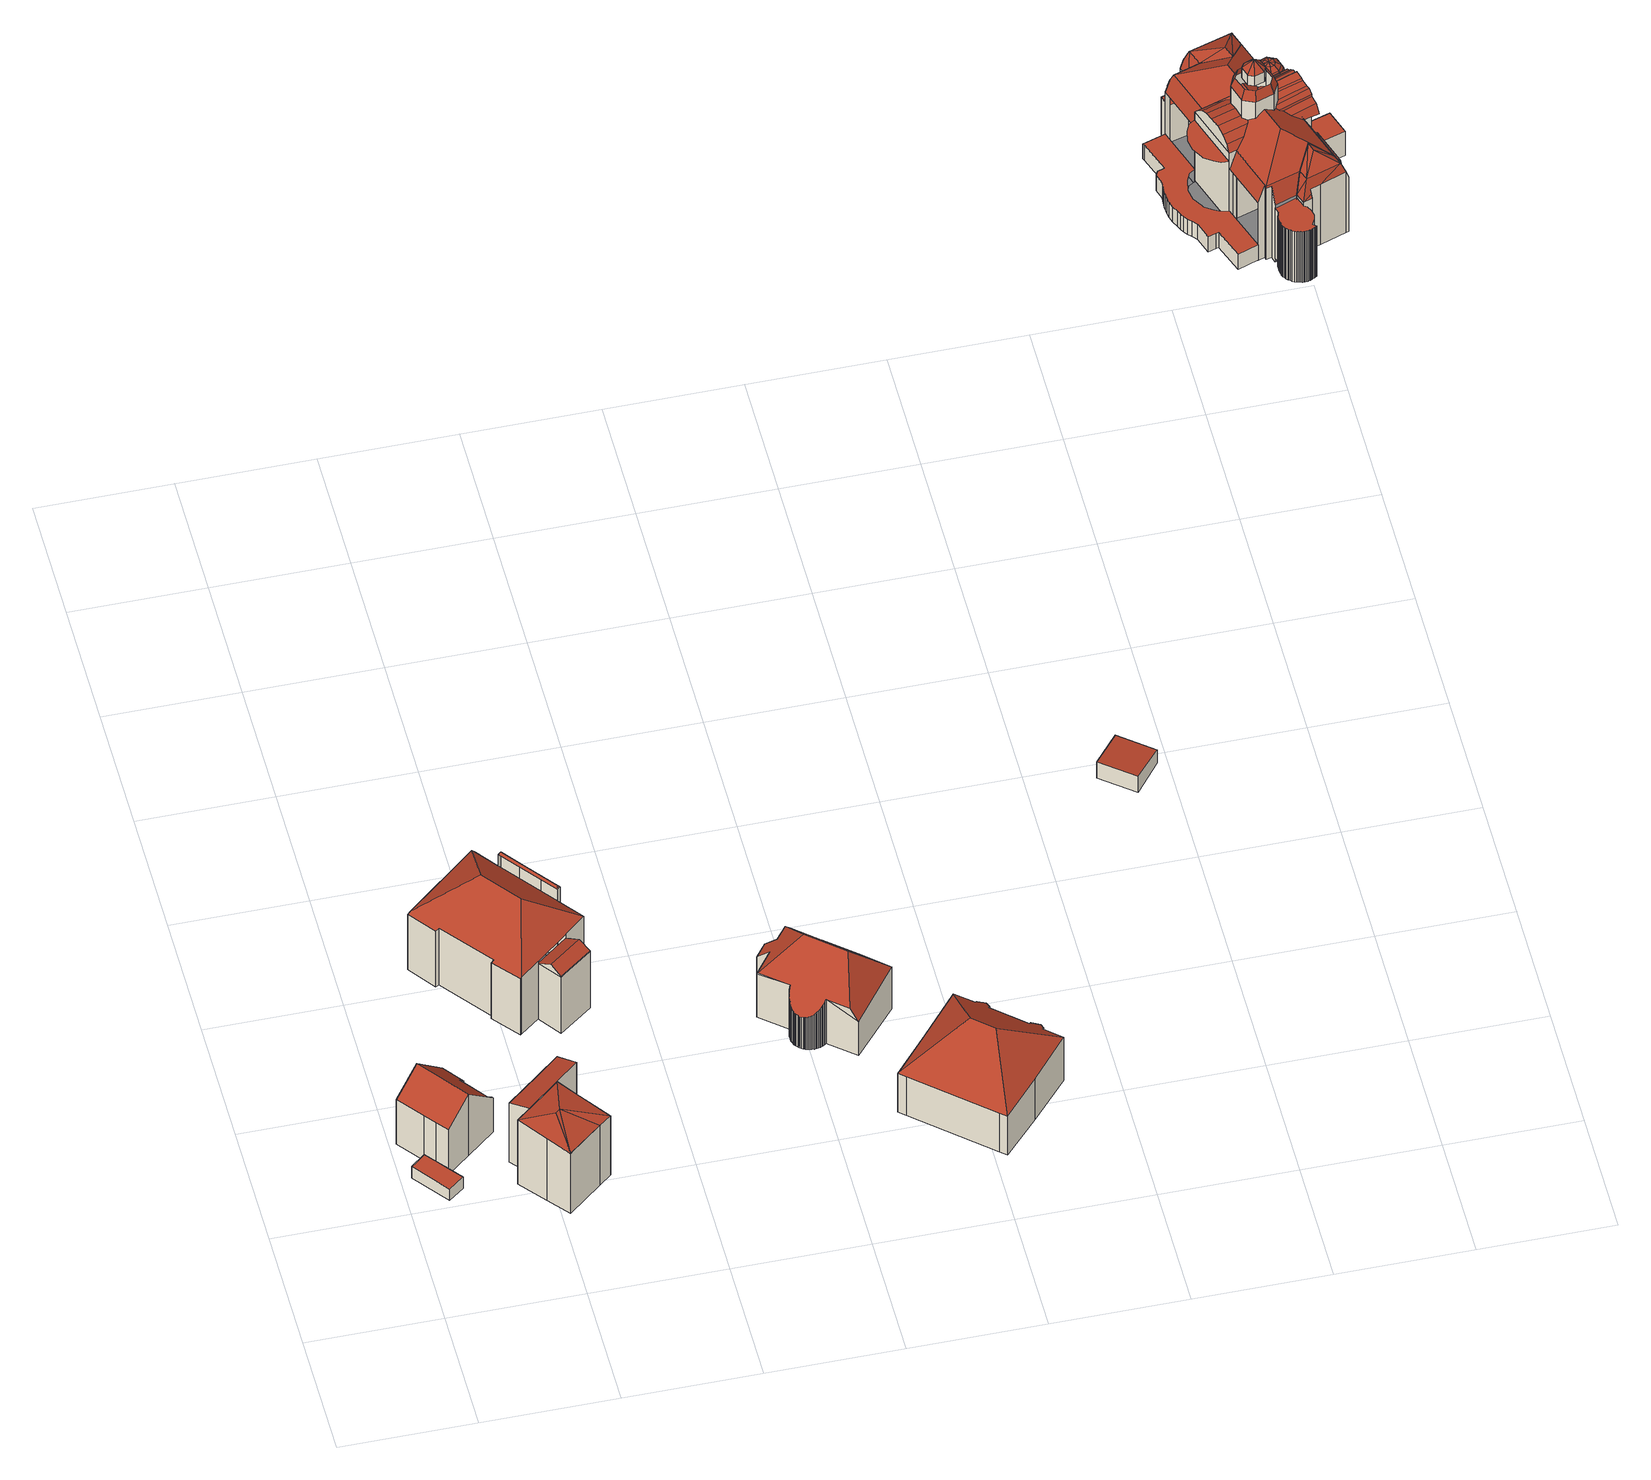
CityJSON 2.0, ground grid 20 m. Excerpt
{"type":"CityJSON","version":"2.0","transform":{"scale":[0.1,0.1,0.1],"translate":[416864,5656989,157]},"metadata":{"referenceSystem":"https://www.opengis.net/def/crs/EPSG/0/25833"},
"CityObjects":{
"building1":{"type":"Building","attributes":{"Dachtyp_tdc":"tdcPolyFlatRoof","Gemeindeschluessel":14612000,"Dachneigung":0,"QualitaetDacherkennung":45,"Geometrietyp2DReferenz":"3000","measuredHeight":2.23,"function":"31001_9998","roofType":"1000"},"geometry":[{"type":"Solid","lod":"2","boundaries":[[[[0,1,2,3]],[[1,4,5,2]],[[4,6,7,5]],[[6,8,9,7]],[[8,10,11,9]],[[10,0,3,11]],[[10,8,6,4,1,0]],[[3,2,5,7,9,11]]]],"semantics":{"surfaces":[{"type":"WallSurface"},{"type":"RoofSurface"},{"type":"GroundSurface"}],"values":[[0,0,0,0,0,0,1,2]]}}]},
"building2":{"type":"Building","attributes":{"Dachtyp_tdc":"tdcGableRoof","Gemeindeschluessel":14612000,"Dachneigung":45.08,"QualitaetDacherkennung":66,"Geometrietyp2DReferenz":"3000","measuredHeight":12.31,"function":"31001_9998","roofType":"3100"},"geometry":[{"type":"Solid","lod":"2","boundaries":[[[[12,13,14,15]],[[13,16,17,14]],[[16,18,19,17]],[[18,20,21,19]],[[20,22,23,21]],[[22,24,25,23]],[[24,26,27,25]],[[26,28,29,27]],[[28,30,31,29]],[[30,32,33,31]],[[32,34,35,33]],[[34,12,15,35]],[[30,28,26,24,22,20]],[[20,18,16,13,12,34,32,30]],[[15,14,17,19,21,23,25,27,29,31,33,35]]]],"semantics":{"surfaces":[{"type":"WallSurface"},{"type":"RoofSurface"},{"type":"GroundSurface"}],"values":[[0,0,0,0,0,0,0,0,0,0,0,0,1,1,2]]}}]},
"building3":{"type":"Building","attributes":{"Dachtyp_tdc":"tdcFreeFormRoof","Gemeindeschluessel":14612000,"Dachneigung":14.52,"QualitaetDacherkennung":62,"Geometrietyp2DReferenz":"3000","measuredHeight":13.52,"function":"31001_9998","roofType":"5000"},"geometry":[{"type":"Solid","lod":"2","boundaries":[[[[36,37,38,39]],[[37,40,41,38]],[[40,42,43,41]],[[42,44,45,43]],[[44,46,47,45]],[[46,48,49,47]],[[48,50,51,49]],[[50,52,53,51]],[[44,42,40,37,54]],[[48,55,56,52,50]],[[54,37,36,52,56]],[[54,46,44]],[[54,55,46]],[[55,54,56]],[[48,46,55]],[[53,39,38,41,43,45,47,49,51]],[[52,36,39,53]]]],"semantics":{"surfaces":[{"type":"WallSurface"},{"type":"RoofSurface"},{"type":"GroundSurface"}],"values":[[0,0,0,0,0,0,0,0,1,1,1,1,1,1,0,2,0]]}}]},
"building4":{"type":"Building","attributes":{"Dachtyp_tdc":"tdcPolyFlatRoof","Gemeindeschluessel":14612000,"Dachneigung":17.83,"QualitaetDacherkennung":28,"Geometrietyp2DReferenz":"3000","measuredHeight":12.97,"function":"31001_9998","roofType":"2100"},"geometry":[{"type":"Solid","lod":"2","boundaries":[[[[36,57,58,59]],[[57,60,61,58]],[[60,62,63,61]],[[62,64,65,63]],[[64,37,66,65]],[[37,36,59,66]],[[37,64,62,60,57,36]],[[59,58,61,63,65,66]]]],"semantics":{"surfaces":[{"type":"WallSurface"},{"type":"RoofSurface"},{"type":"GroundSurface"}],"values":[[0,0,0,0,0,0,1,2]]}}]},
"building5":{"type":"Building","attributes":{"Gemeindeschluessel":14612000,"Geometrietyp2DReferenz":"3000","function":"31001_9998","roofType":"9999"},"children":["building5-1","building5-2","building5-3"]},
"building5-1":{"type":"BuildingPart","attributes":{"Dachtyp_tdc":"tdcHipRoof","Dachneigung":34.79,"QualitaetDacherkennung":49,"Geometrietyp2DReferenz":"3000","measuredHeight":16.65,"roofType":"3200"},"parents":["building5"],"geometry":[{"type":"MultiSurface","lod":"2","boundaries":[[[67,68,69,70]],[[68,71,72,73,69]],[[74,75,76]],[[74,77,78,75]],[[77,79,80,78]],[[79,81,82,80]],[[81,83,84,82]],[[83,85,86,84]],[[85,87,88,86]],[[87,89,90,88]],[[89,91,92,90]],[[91,93,94,92]],[[93,95,96,94]],[[95,97,98,96]],[[93,91,99]],[[77,74,71,68,100]],[[91,89,87,85,83,81,79,77,100,99]],[[68,67,97,95,93,99,100]],[[70,69,73,75,78,80,82,84,86,88,90,92,94,96,98]]],"semantics":{"surfaces":[{"type":"WallSurface"},{"type":"RoofSurface"},{"type":"GroundSurface"}],"values":[0,0,0,0,0,0,0,0,0,0,0,0,0,0,1,1,1,1,2]}}]},
"building5-2":{"type":"BuildingPart","attributes":{"Dachtyp_tdc":"tdcGableRoof","Dachneigung":28.57,"QualitaetDacherkennung":49,"Geometrietyp2DReferenz":"3000","measuredHeight":12.48,"roofType":"3100"},"parents":["building5"],"geometry":[{"type":"MultiSurface","lod":"2","boundaries":[[[101,76,75,102]],[[103,101,102,104]],[[105,106,107,108]],[[76,107,106,72]],[[101,108,107,76]],[[103,105,108,101]],[[72,106,105,103]],[[102,75,73,104]],[[72,103,104,73]]],"semantics":{"surfaces":[{"type":"WallSurface"},{"type":"RoofSurface"},{"type":"GroundSurface"}],"values":[0,0,1,1,0,0,0,2,0]}}]},
"building5-3":{"type":"BuildingPart","attributes":{"Dachtyp_tdc":"tdcFreeFormRoof","Dachneigung":53.99,"QualitaetDacherkennung":23,"Geometrietyp2DReferenz":"3000","measuredHeight":14.88,"roofType":"5000"},"parents":["building5"],"geometry":[{"type":"MultiSurface","lod":"2","boundaries":[[[109,110,70,111]],[[110,67,70]],[[112,98,97]],[[112,113,114,98]],[[113,115,116,114]],[[115,117,118,116]],[[117,109,111,118]],[[113,112,119]],[[112,110,120,119]],[[110,109,120]],[[109,117,115,113,119,120]],[[111,70,98,114,116,118]]],"semantics":{"surfaces":[{"type":"WallSurface"},{"type":"RoofSurface"},{"type":"GroundSurface"}],"values":[0,0,0,0,0,0,0,1,1,1,1,2]}}]},
"building6":{"type":"Building","attributes":{"Dachtyp_tdc":"tdcFreeFormRoof","Gemeindeschluessel":14612000,"Dachneigung":48.3,"QualitaetDacherkennung":57,"Geometrietyp2DReferenz":"3000","measuredHeight":14.25,"function":"31001_9998","roofType":"5000"},"geometry":[{"type":"Solid","lod":"2","boundaries":[[[[121,122,123,124]],[[122,125,126,123]],[[125,127,128,126]],[[127,129,130,128]],[[129,131,132,130]],[[131,133,134,132]],[[133,135,136,134]],[[135,137,138,136]],[[137,139,140,138]],[[139,141,142,140]],[[141,143,144,142]],[[143,145,146,144]],[[145,147,148,146]],[[147,149,150,148]],[[149,151,152,150]],[[151,153,154,152]],[[153,155,156,154]],[[155,157,158,156]],[[157,159,160,158]],[[159,161,162,160]],[[163,164,165,166]],[[164,167,168,165]],[[167,169,170,168]],[[169,171,172,170]],[[171,173,174,172]],[[173,175,176,174]],[[175,177,178,176]],[[177,179,180,178]],[[179,181,182,180]],[[181,183,184,182]],[[183,185,186,184]],[[185,187,188,186]],[[161,189,190,162]],[[189,191,192,190]],[[191,193,194,192]],[[193,195,196,194]],[[195,163,166,196]],[[187,197,198,188]],[[197,199,200,198]],[[199,201,202,200]],[[201,203,204,202]],[[203,205,206,204]],[[205,207,208,206]],[[207,209,210,208]],[[209,211,212,210]],[[211,213,214,212]],[[213,215,216,214]],[[215,217,218,216]],[[217,219,220,218]],[[219,221,222,220]],[[221,223,224,222]],[[223,225,226,224]],[[225,121,124,226]],[[131,227,228,229,133]],[[219,217,230,231,232,225,223,221]],[[227,129,127,125,122,121,232,231,228]],[[175,173,171,169,167,164,163,195,193,191,189,161,159,157,155,153,151,149,147,145,143,141,139,137,135,229,228,231,230,215,213,211,209,207,205,203,201,199,197,187,185,183,181,179,177]],[[131,129,227]],[[217,215,230]],[[121,225,232]],[[135,133,229]],[[124,123,126,128,130,132,134,136,138,140,142,144,146,148,150,152,154,156,158,160,162,190,192,194,196,166,165,168,170,172,174,176,178,180,182,184,186,188,198,200,202,204,206,208,210,212,214,216,218,220,222,224,226]]]],"semantics":{"surfaces":[{"type":"WallSurface"},{"type":"RoofSurface"},{"type":"GroundSurface"}],"values":[[0,0,0,0,0,0,0,0,0,0,0,0,0,0,0,0,0,0,0,0,0,0,0,0,0,0,0,0,0,0,0,0,0,0,0,0,0,0,0,0,0,0,0,0,0,0,0,0,0,0,0,0,0,1,1,1,1,0,0,0,0,2]]}}]},
"building7":{"type":"Building","attributes":{"Dachtyp_tdc":"tdcHipRoof","Gemeindeschluessel":14612000,"Dachneigung":37.04,"QualitaetDacherkennung":54,"Geometrietyp2DReferenz":"3000","measuredHeight":14.19,"function":"31001_9998","roofType":"3200"},"geometry":[{"type":"Solid","lod":"2","boundaries":[[[[233,234,235,236]],[[234,237,238,235]],[[237,239,240,238]],[[239,241,242,240]],[[241,243,244,242]],[[243,245,246,244]],[[245,247,248,246]],[[247,249,250,248]],[[249,251,252,250]],[[251,253,254,252]],[[253,255,256,254]],[[255,257,258,256]],[[257,259,260,258]],[[259,261,262,260]],[[261,263,264,262]],[[263,265,266,264]],[[265,267,268,266]],[[267,233,236,268]],[[263,261,259,269]],[[253,251,249,270]],[[259,257,255,253,270,269]],[[249,247,245,243,241,239,237,234,233,267,265,263,269,270]],[[236,235,238,240,242,244,246,248,250,252,254,256,258,260,262,264,266,268]]]],"semantics":{"surfaces":[{"type":"WallSurface"},{"type":"RoofSurface"},{"type":"GroundSurface"}],"values":[[0,0,0,0,0,0,0,0,0,0,0,0,0,0,0,0,0,0,1,1,1,1,2]]}}]},
"building8":{"type":"Building","attributes":{"Dachtyp_tdc":"tdcPolyFlatRoof","Gemeindeschluessel":14612000,"Dachneigung":4.74,"QualitaetDacherkennung":66,"Geometrietyp2DReferenz":"3000","measuredHeight":3.14,"function":"31001_9998","roofType":"2100"},"geometry":[{"type":"Solid","lod":"2","boundaries":[[[[271,272,273,274]],[[272,275,276,273]],[[275,277,278,276]],[[277,271,274,278]],[[277,275,272,271]],[[274,273,276,278]]]],"semantics":{"surfaces":[{"type":"WallSurface"},{"type":"RoofSurface"},{"type":"GroundSurface"}],"values":[[0,0,0,0,1,2]]}}]},
"building9":{"type":"Building","attributes":{"Gemeindeschluessel":14612000,"QualitaetDacherkennung":100,"Geometrietyp2DReferenz":"3000","function":"31001_9998","roofType":"9999"},"children":["building9-1","building9-2","building9-3","building9-4","building9-5","building9-6","building9-7","building9-8","building9-9","building9-10","building9-11","building9-12","building9-13","building9-14","building9-15","building9-16"]},
"building9-1":{"type":"BuildingPart","attributes":{"Dachtyp_tdc":"tdcLeanToRoof","Dachneigung":0,"QualitaetDacherkennung":100,"Geometrietyp2DReferenz":"3000","measuredHeight":7.46,"roofType":"2100"},"parents":["building9"],"geometry":[{"type":"MultiSurface","lod":"2","boundaries":[[[279,280,281,282,283]],[[280,284,285,281]],[[284,286,287,288,285]],[[286,284,280,279]],[[282,281,285,288]]],"semantics":{"surfaces":[{"type":"WallSurface"},{"type":"RoofSurface"},{"type":"GroundSurface"}],"values":[0,0,0,1,2]}}]},
"building9-2":{"type":"BuildingPart","attributes":{"Dachtyp_tdc":"tdcGambrelHipGambrelRoof","Dachneigung":34.33,"QualitaetDacherkennung":100,"Geometrietyp2DReferenz":"3000","measuredHeight":15.53,"roofType":"9999"},"parents":["building9"],"geometry":[{"type":"MultiSurface","lod":"2","boundaries":[[[289,290,291,292]],[[290,293,294,291]],[[293,295,296,294]],[[295,297,298,296]],[[297,299,300,298]],[[299,301,302,300]],[[301,303,304,302]],[[303,305,306,307,304]],[[308,309,310,311,312]],[[309,313,314,310]],[[313,315,316,314]],[[315,289,292,316]],[[290,289,315,317]],[[295,293,290,317]],[[301,299,297,317,318,305]],[[297,295,317]],[[303,301,305]],[[308,318,309]],[[318,308,305]],[[315,319,317]],[[319,315,313]],[[318,317,319]],[[313,318,319]],[[318,313,309]],[[292,291,294,296,298,300,302,304,307,311,310,314,316]]],"semantics":{"surfaces":[{"type":"WallSurface"},{"type":"RoofSurface"},{"type":"GroundSurface"}],"values":[0,0,0,0,0,0,0,0,0,0,0,0,1,1,1,1,1,1,1,1,1,1,1,1,2]}}]},
"building9-3":{"type":"BuildingPart","attributes":{"Dachtyp_tdc":"tdcBarrelRoof","Dachneigung":0.499,"QualitaetDacherkennung":100,"Geometrietyp2DReferenz":"3000","measuredHeight":16.42,"roofType":"3900"},"parents":["building9"],"geometry":[{"type":"MultiSurface","lod":"2","boundaries":[[[320,321,322,323,324,323,322]],[[325,326,327,328,329,330]],[[331,332,333,334,335,336]],[[332,337,338,333]],[[337,339,340,338]],[[339,341,342,340]],[[341,343,344,342]],[[343,345,346,344]],[[345,347,348,346]],[[347,349,350,348]],[[349,351,352,350]],[[351,353,352]],[[353,354,355,352]],[[354,356,357,355]],[[356,358,359,357]],[[358,360,361,359]],[[360,362,363,361]],[[362,364,365,363]],[[366,367,368,369,370,371]],[[372,373,374,375,376,377]],[[337,332,331,325,378]],[[379,364,362,360]],[[339,337,378,321]],[[321,320,341,339]],[[358,356,367,366]],[[366,379,360,358]],[[343,341,320,380]],[[380,381,345,343]],[[354,353,372,382]],[[382,367,356,354]],[[383,384,349,347]],[[347,345,381,383]],[[351,349,384,373]],[[373,372,353,351]],[[385,386,387,324,388,328,334,333,338,340,342,344,346,348,350,352,355,357,359,361,363,365,389,370,369,390,376,375,391]]],"semantics":{"surfaces":[{"type":"WallSurface"},{"type":"RoofSurface"},{"type":"GroundSurface"}],"values":[0,0,0,0,0,0,0,0,0,0,0,0,0,0,0,0,0,0,0,0,1,1,1,1,1,1,1,1,1,1,1,1,1,1,2]}}]},
"building9-4":{"type":"BuildingPart","attributes":{"Dachtyp_tdc":"tdcFreeFormRoof","Dachneigung":50.02,"QualitaetDacherkennung":100,"Geometrietyp2DReferenz":"3000","measuredHeight":2.11,"roofType":"5000"},"parents":["building9"],"geometry":[{"type":"Solid","lod":"2","boundaries":[[[[392,393,394,395]],[[393,396,397,394]],[[396,392,395,397]],[[392,396,398]],[[393,392,398]],[[396,393,398]],[[395,394,397]]]],"semantics":{"surfaces":[{"type":"WallSurface"},{"type":"RoofSurface"},{"type":"GroundSurface"}],"values":[[0,0,0,0,1,1,2]]}}]},
"building9-5":{"type":"BuildingPart","attributes":{"Dachtyp_tdc":"tdcPolyFlatRoof","Dachneigung":0,"QualitaetDacherkennung":100,"Geometrietyp2DReferenz":"3000","measuredHeight":3.03,"roofType":"1000"},"parents":["building9"],"geometry":[{"type":"MultiSurface","lod":"2","boundaries":[[[399,400,401,402]],[[400,403,404,401]],[[403,405,406,404]],[[405,407,408,406]],[[407,409,410,408]],[[409,411,412,410]],[[411,413,414,412]],[[413,415,416,414]],[[415,417,418,416]],[[417,419,420,418]],[[419,421,422,420]],[[421,423,424,422]],[[423,425,426,424]],[[425,427,428,426]],[[427,429,430,428]],[[429,431,432,430]],[[431,433,434,432]],[[433,435,436,434]],[[435,437,438,436]],[[437,439,440,438]],[[439,441,442,440]],[[441,443,444,442]],[[443,445,446,444]],[[445,447,448,446]],[[447,449,450,448]],[[451,452,449,447,445,443,441,439,437,435,433,431,429,427,425,423,421,419,417,415,413,411,409,407,405,403,400,399,453,454,455,456,457,458,459,460,461]],[[462,463,464,465,466,467,468,469,470,402,401,404,406,408,410,412,414,416,418,420,422,424,426,428,430,432,434,436,438,440,442,444,446,448,450,471,472]]],"semantics":{"surfaces":[{"type":"WallSurface"},{"type":"RoofSurface"},{"type":"GroundSurface"}],"values":[0,0,0,0,0,0,0,0,0,0,0,0,0,0,0,0,0,0,0,0,0,0,0,0,0,1,2]}}]},
"building9-6":{"type":"BuildingPart","attributes":{"Dachtyp_tdc":"tdcGambrelHipGambrelRoof","Dachneigung":83.62,"QualitaetDacherkennung":100,"Geometrietyp2DReferenz":"3000","measuredHeight":7.79,"roofType":"9999"},"parents":["building9"],"geometry":[{"type":"MultiSurface","lod":"2","boundaries":[[[473,474,475,327]],[[474,476,475]],[[476,477,478,475]],[[477,479,480,478]],[[479,481,482,480]],[[483,473,327,484]],[[485,473,483]],[[476,474,473,485]],[[477,485,479]],[[477,476,485]],[[483,481,485]],[[481,483,336]],[[479,485,481]],[[327,475,478,480,482,335,484]]],"semantics":{"surfaces":[{"type":"WallSurface"},{"type":"RoofSurface"},{"type":"GroundSurface"}],"values":[0,0,0,0,0,0,1,1,1,1,1,1,1,2]}}]},
"building9-7":{"type":"BuildingPart","attributes":{"Dachtyp_tdc":"tdcFreeFormRoof","Dachneigung":0,"QualitaetDacherkennung":100,"Geometrietyp2DReferenz":"3000","measuredHeight":5.78,"roofType":"5000"},"parents":["building9"],"geometry":[{"type":"MultiSurface","lod":"2","boundaries":[[[486,487,488,489]],[[487,490,491,488]],[[490,492,493,491]],[[492,494,495,493]],[[494,496,497,495]],[[496,498,499,497]],[[498,500,501,499]],[[500,486,489,501]],[[498,502,503,500]],[[502,498,496,504]],[[494,505,504,496]],[[505,494,492,506]],[[490,507,506,492]],[[507,490,487,508]],[[486,509,508,487]],[[509,486,500,503]],[[489,488,491,493,495,497,499,501]]],"semantics":{"surfaces":[{"type":"WallSurface"},{"type":"RoofSurface"},{"type":"GroundSurface"}],"values":[0,0,0,0,0,0,0,0,1,1,1,1,1,1,1,1,2]}}]},
"building9-8":{"type":"BuildingPart","attributes":{"Dachtyp_tdc":"tdcBarrelRoof","Dachneigung":55.96,"QualitaetDacherkennung":100,"Geometrietyp2DReferenz":"3000","measuredHeight":16.41,"roofType":"3900"},"parents":["building9"],"geometry":[{"type":"Solid","lod":"2","boundaries":[[[[510,511,512,513]],[[511,514,515,512]],[[514,516,517,515]],[[516,510,513,517]],[[514,511,518,519,520,521,522,523,524]],[[510,516,525,526,527,528,529,530,531]],[[511,510,531,518]],[[516,514,524,525]],[[518,531,530,519]],[[525,524,523,526]],[[519,530,529,520]],[[526,523,522,527]],[[520,529,528,521]],[[527,522,521,528]],[[513,512,515,517]]]],"semantics":{"surfaces":[{"type":"WallSurface"},{"type":"RoofSurface"},{"type":"GroundSurface"}],"values":[[0,0,0,0,0,0,1,1,1,1,1,1,1,1,2]]}}]},
"building9-9":{"type":"BuildingPart","attributes":{"Dachtyp_tdc":"tdcLeanToRoof","Dachneigung":0,"QualitaetDacherkennung":100,"Geometrietyp2DReferenz":"3000","measuredHeight":6.83,"roofType":"2100"},"parents":["building9"],"geometry":[{"type":"Solid","lod":"2","boundaries":[[[[532,533,534,535]],[[533,536,537,534]],[[536,538,539,537]],[[538,540,541,539]],[[540,542,543,541]],[[542,544,545,543]],[[544,546,547,545]],[[546,548,549,547]],[[548,532,535,549]],[[548,546,544,542,540,538,536,533,532]],[[535,534,537,539,541,543,545,547,549]]]],"semantics":{"surfaces":[{"type":"WallSurface"},{"type":"RoofSurface"},{"type":"GroundSurface"}],"values":[[0,0,0,0,0,0,0,0,0,1,2]]}}]},
"building9-10":{"type":"BuildingPart","attributes":{"Dachtyp_tdc":"tdcPolyFlatRoof","Dachneigung":0,"QualitaetDacherkennung":100,"Geometrietyp2DReferenz":"3000","measuredHeight":10.15,"roofType":"1000"},"parents":["building9"],"geometry":[{"type":"MultiSurface","lod":"2","boundaries":[[[550,551,552,553]],[[551,554,555,552]],[[554,556,557,555]],[[556,558,559,557]],[[558,560,561,559]],[[560,562,563,561]],[[562,564,565,563]],[[564,566,567,565]],[[566,568,569,567]],[[568,570,571,569]],[[568,566,564,562,560,558,556,554,551,550,572,573,574,575,576,577,578,579,580,581,582,583,584,585,586,587,588,589,590,591,592,593,594,595,596,597,598,599,600,601,602,603,306,312,604,605,606,607,570]],[[571,608,609,610,611,612,613,614,615,616,617,618,619,620,621,622,623,624,625,626,627,628,629,630,631,632,633,634,635,636,637,638,639,640,641,642,643,644,645,553,552,555,557,559,561,563,565,567,569]],[[585,584,633,632]],[[584,583,634,633]],[[583,582,635,634]],[[582,581,636,635]],[[581,580,637,636]],[[580,579,638,637]],[[579,578,639,638]],[[578,577,640,639]],[[577,576,641,640]],[[576,575,642,641]],[[575,574,643,642]],[[574,573,644,643]],[[573,572,645,644]],[[572,550,553,645]],[[570,607,608,571]],[[607,606,609,608]],[[606,605,610,609]],[[306,603,614,613,307]],[[603,602,615,614]],[[602,601,616,615]],[[601,600,617,616]],[[600,599,618,617]],[[599,598,619,618]],[[598,597,620,619]],[[597,596,621,620]],[[596,595,622,621]],[[595,594,623,622]],[[594,593,624,623]],[[593,592,625,624]],[[592,591,626,625]],[[591,590,627,626]],[[590,589,628,627]],[[589,588,629,628]],[[588,587,630,629]],[[587,586,631,630]],[[586,585,632,631]]],"semantics":{"surfaces":[{"type":"WallSurface"},{"type":"RoofSurface"},{"type":"GroundSurface"}],"values":[0,0,0,0,0,0,0,0,0,0,1,2,0,0,0,0,0,0,0,0,0,0,0,0,0,0,0,0,0,0,0,0,0,0,0,0,0,0,0,0,0,0,0,0,0,0,0,0]}}]},
"building9-11":{"type":"BuildingPart","attributes":{"Dachtyp_tdc":"tdcFreeFormRoof","Dachneigung":84.25,"QualitaetDacherkennung":100,"Geometrietyp2DReferenz":"3000","measuredHeight":14.69,"roofType":"5000"},"parents":["building9"],"geometry":[{"type":"MultiSurface","lod":"2","boundaries":[[[646,392,647,648]],[[392,649,650,647]],[[649,651,652,650]],[[651,396,653,652]],[[654,646,648,655,656]],[[398,657,658]],[[398,658,659]],[[398,659,660]],[[398,660,661]],[[398,661,662]],[[398,662,663]],[[398,663,664]],[[398,664,657]],[[657,665,666,658]],[[658,666,667,659]],[[659,667,668,660]],[[660,668,669,661]],[[661,669,670,662]],[[662,670,671,663]],[[663,671,672,664]],[[664,672,665,657]],[[665,673,674,666]],[[666,674,675,667]],[[667,675,676,668]],[[668,676,677,669]],[[669,677,678,670]],[[670,678,679,671]],[[671,679,680,672]],[[672,680,673,665]],[[673,654,681,674]],[[674,681,682,675]],[[675,682,396,676]],[[676,396,651,677]],[[677,651,649,678]],[[678,649,392,679]],[[679,392,646,680]],[[680,646,654,673]],[[648,647,650,652,653,683,684,685,655]]],"semantics":{"surfaces":[{"type":"WallSurface"},{"type":"RoofSurface"},{"type":"GroundSurface"}],"values":[0,0,0,0,0,1,1,1,1,1,1,1,1,1,1,1,1,1,1,1,1,1,1,1,1,1,1,1,1,1,1,1,1,1,1,1,1,2]}}]},
"building9-12":{"type":"BuildingPart","attributes":{"Dachtyp_tdc":"tdcGambrelHipRoof","Dachneigung":35.23,"QualitaetDacherkennung":100,"Geometrietyp2DReferenz":"3000","measuredHeight":18.36,"roofType":"9999"},"parents":["building9"],"geometry":[{"type":"MultiSurface","lod":"2","boundaries":[[[686,687,280,281,688]],[[689,690,691,692]],[[690,693,694,691]],[[693,695,696,694]],[[695,697,698,696]],[[697,699,700,698]],[[699,701,702,700]],[[701,703,704,702]],[[703,705,706,707,704]],[[656,655,708,365]],[[709,710,711,712,478,477]],[[710,289,713,711]],[[289,714,715,713]],[[714,716,312,612,717,715]],[[718,719,720,721,610,605]],[[719,722,723,720]],[[722,724,723]],[[724,725,726,723]],[[725,727,399,402,728,726]],[[729,730,731,732,450,449]],[[730,733,734,731]],[[733,735,736,734]],[[735,686,688,736]],[[289,710,709,481,336,737,738,739,656,740,371,368,741,377,374,742,743,705,703,701,699,697,695,693,690,744,315]],[[724,722,719,718,745,716,714,289,315,746]],[[730,729,727,725,724,746,747]],[[690,689,687,686,735,733,730,747,744]],[[315,744,748,749]],[[746,315,749]],[[747,746,749,748]],[[744,747,748]],[[688,281,282,692,691,694,696,698,700,702,704,707,750,708,751,752,753,712,711,713,715,717,754,721,720,723,726,728,732,731,734,736]]],"semantics":{"surfaces":[{"type":"WallSurface"},{"type":"RoofSurface"},{"type":"GroundSurface"}],"values":[0,0,0,0,0,0,0,0,0,0,0,0,0,0,0,0,0,0,0,0,0,0,0,1,1,1,1,1,1,1,1,2]}}]},
"building9-13":{"type":"BuildingPart","attributes":{"Dachtyp_tdc":"tdcPolyFlatRoof","Dachneigung":0,"QualitaetDacherkennung":100,"Geometrietyp2DReferenz":"3000","measuredHeight":12.37,"roofType":"1000"},"parents":["building9"],"geometry":[{"type":"MultiSurface","lod":"2","boundaries":[[[755,756,757,758,451]],[[755,759,760,761,762,763,764,765,766,767,768,756]],[[757,769,770,771,772,773,774,775,776,777,778,758]],[[756,768,769,757]],[[768,767,453,770,769]]],"semantics":{"surfaces":[{"type":"WallSurface"},{"type":"RoofSurface"},{"type":"GroundSurface"}],"values":[0,1,2,0,0]}}]},
"building9-14":{"type":"BuildingPart","attributes":{"Dachtyp_tdc":"tdcGambrelHipGambrelRoof","Dachneigung":31.82,"QualitaetDacherkennung":100,"Geometrietyp2DReferenz":"3000","measuredHeight":16.64,"roofType":"9999"},"parents":["building9"],"geometry":[{"type":"MultiSurface","lod":"2","boundaries":[[[779,780,781,287,286]],[[780,782,783,781]],[[782,784,785,783]],[[786,787,788,549,548]],[[787,789,790,788]],[[789,791,792,790]],[[791,690,793,792]],[[690,744,794,793]],[[744,795,796,794]],[[795,797,798,796]],[[797,799,279,283,798]],[[780,779,799,800]],[[800,799,797]],[[789,787,800,801]],[[787,786,784,782,780,800]],[[791,789,801]],[[690,791,801,744]],[[802,797,795]],[[797,802,800]],[[801,800,802]],[[801,795,744]],[[795,801,802]],[[283,287,781,783,785,788,790,792,793,794,796,798]]],"semantics":{"surfaces":[{"type":"WallSurface"},{"type":"RoofSurface"},{"type":"GroundSurface"}],"values":[0,0,0,0,0,0,0,0,0,0,0,1,1,1,1,1,1,1,1,1,1,1,2]}}]},
"building9-15":{"type":"BuildingPart","attributes":{"Dachtyp_tdc":"tdcTentRoof","Dachneigung":48.14,"QualitaetDacherkennung":100,"Geometrietyp2DReferenz":"3000","measuredHeight":3.53,"roofType":"4000"},"parents":["building9"],"geometry":[{"type":"MultiSurface","lod":"2","boundaries":[[[803,804,805,806]],[[804,807,808,805]],[[807,809,810,808]],[[809,811,812,810]],[[811,813,814,812]],[[813,815,816,814]],[[815,817,818,816]],[[817,803,806,818]],[[804,803,819]],[[807,804,819]],[[809,807,819]],[[811,809,819]],[[813,811,819]],[[815,813,819]],[[817,815,819]],[[803,817,819]]],"semantics":{"surfaces":[{"type":"WallSurface"},{"type":"RoofSurface"}],"values":[0,0,0,0,0,0,0,0,1,1,1,1,1,1,1,1]}}]},
"building9-16":{"type":"BuildingPart","attributes":{"Dachtyp_tdc":"tdcLeanToRoof","Dachneigung":0,"QualitaetDacherkennung":100,"Geometrietyp2DReferenz":"3000","measuredHeight":4.79,"roofType":"2100"},"parents":["building9"],"geometry":[{"type":"MultiSurface","lod":"2","boundaries":[[[820,821,822,823]],[[821,824,825,822]],[[824,826,827,825]],[[826,828,829,827]],[[828,830,831,829]],[[830,330,329,831]],[[832,820,823,706,705]],[[832,833,834,835,836,322,837,330,830,828,826,824,821,820]],[[823,822,825,827,829,831,329,838,323,839,840,841,842,706]]],"semantics":{"surfaces":[{"type":"WallSurface"},{"type":"RoofSurface"},{"type":"GroundSurface"}],"values":[0,0,0,0,0,0,0,1,2]}}]}
},
"vertices":[
[16,265,27],[38,283,27],[38,283,4],[16,265,4],[51,267,27],[51,267,4],[64,250,27],[64,250,4],[80,230,27],[80,230,4],[57,212,27],[57,212,4],
[103,348,92],[132,310,92],[132,310,15],[103,348,15],[140,316,83],[140,316,15],[142,313,83],[142,313,15],[99,278,138],[99,278,15],[64,250,104],[64,250,15],[51,267,104],[51,267,15],[38,283,104],[38,283,15],[8,322,104],[8,322,15],[43,350,138],[43,350,15],[87,384,83],[87,384,15],[110,353,83],[110,353,15],
[170,215,158],[218,255,158],[218,255,29],[170,215,29],[242,226,154],[242,226,29],[252,214,152],[252,214,29],[276,185,148],[276,185,29],[258,171,148],[258,171,29],[207,128,148],[207,128,29],[181,159,153],[181,159,29],[149,198,158],[149,198,29],[208,199,164],[207,128,149],[201,193,164],
[147,242,146],[147,242,28],[170,215,28],[196,282,146],[196,282,28],[231,312,146],[231,312,28],[252,285,157],[252,285,28],[218,255,28],
[291,560,183],[319,524,183],[319,524,61],[291,560,61],[288,499,181],[288,499,173],[288,499,61],[240,462,177],[240,462,61],[240,462,173],[212,440,175],[212,440,61],[210,439,173],[210,439,61],[178,478,173],[178,478,61],[182,480,175],[182,480,61],[123,555,175],[123,555,61],[118,553,172],[118,553,61],[88,593,172],[88,593,61],[92,595,175],[92,595,61],[198,679,183],[198,679,61],[202,675,183],[202,675,61],[227,642,183],[227,642,61],[190,592,227],[234,535,227],
[265,429,173],[265,429,61],[314,466,173],[314,466,61],[314,466,175],[302,481,186],[254,444,186],[265,429,175],
[295,564,206],[291,560,206],[295,564,61],[227,642,206],[231,646,206],[231,646,61],[251,620,206],[251,620,61],[274,591,206],[274,591,61],[231,642,210],[291,564,210],
[583,414,209],[622,380,209],[622,380,125],[583,414,125],[618,376,216],[618,376,125],[660,340,216],[660,340,125],[663,344,210],[663,344,125],[701,311,209],[701,311,125],[637,237,192],[637,237,125],[599,269,214],[599,269,125],[597,268,212],[597,268,125],[596,267,209],[596,267,125],[594,266,207],[594,266,125],[592,265,205],[592,265,125],[590,264,203],[590,264,125],[589,264,201],[589,264,125],[587,263,200],[587,263,125],[585,263,198],[585,263,125],[583,263,196],[583,263,125],[581,262,195],[581,262,125],[579,263,193],[579,263,125],[577,263,192],[577,263,125],[575,263,191],[575,263,125],[566,267,188],[564,268,187],[564,268,125],[566,267,125],[562,269,187],[562,269,125],[561,271,187],[561,271,125],[560,272,188],[560,272,125],[558,274,188],[558,274,125],[557,275,189],[557,275,125],[556,277,189],[556,277,125],[555,279,190],[555,279,125],[555,281,191],[555,281,125],[554,283,192],[554,283,125],[553,285,194],[553,285,125],[553,286,195],[553,286,125],[573,264,190],[573,264,125],[571,264,189],[571,264,125],[569,265,189],[569,265,125],[568,266,188],[568,266,125],[553,288,196],[553,288,125],[553,290,198],[553,290,125],[553,292,200],[553,292,125],[553,294,202],[553,294,125],[553,296,203],[553,296,125],[554,298,205],[554,298,125],[554,300,207],[554,300,125],[555,302,210],[555,302,125],[556,304,212],[556,304,125],[557,306,214],[557,306,125],[518,339,212],[518,339,125],[543,368,219],[543,368,125],[528,381,199],[528,381,125],[543,399,203],[543,399,125],[558,386,223],[558,386,125],[701,311,210],[637,300,268],[627,245,214],[520,338,214],[585,345,268],[573,402,227],
[812,220,205],[813,205,213],[813,205,129],[812,220,129],[811,202,215],[811,202,129],[858,160,215],[858,160,129],[861,163,213],[861,163,129],[875,164,205],[875,164,129],[876,149,213],[876,149,129],[874,146,215],[874,146,129],[898,124,215],[898,124,129],[843,62,210],[843,62,129],[791,6,206],[791,6,129],[782,14,206],[782,14,129],[674,110,206],[674,110,129],[664,119,206],[664,119,129],[715,176,210],[715,176,129],[770,238,215],[770,238,129],[795,216,215],[795,216,129],[798,219,213],[798,219,129],[770,139,270],[800,112,270],
[1040,529,308],[1078,577,303],[1078,577,276],[1040,529,276],[1127,537,303],[1127,537,276],[1089,490,308],[1089,490,276],
[1391,1466,574],[1361,1457,574],[1361,1457,499],[1391,1466,499],[1391,1466,501],[1355,1475,574],[1355,1475,499],[1384,1485,574],[1384,1485,501],[1384,1485,499],
[1557,1243,617],[1558,1242,617],[1558,1242,508],[1557,1243,508],[1561,1232,617],[1561,1232,508],[1557,1231,629],[1557,1231,508],[1518,1217,628],[1518,1217,508],[1502,1212,628],[1502,1212,508],[1503,1210,620],[1503,1210,508],[1504,1207,614],[1504,1207,508],[1491,1203,614],[1491,1203,607],[1491,1203,508],[1485,1219,614],[1492,1232,645],[1492,1232,508],[1485,1219,508],[1485,1219,607],[1512,1265,663],[1512,1265,508],[1545,1249,645],[1545,1249,508],[1550,1234,645],[1498,1216,645],[1516,1251,663],
[1537,1350,665],[1537,1350,661],[1537,1350,580],[1537,1350,532],[1537,1350,509],[1543,1332,643],[1543,1332,584],[1543,1332,530],[1543,1332,509],[1543,1332,532],[1543,1332,580],[1531,1328,644],[1481,1312,646],[1481,1312,509],[1531,1328,509],[1531,1328,530],[1531,1328,614],[1479,1317,656],[1479,1317,509],[1476,1326,661],[1476,1326,509],[1475,1327,665],[1475,1327,509],[1473,1333,670],[1473,1333,509],[1471,1339,671],[1471,1339,509],[1466,1352,671],[1466,1352,509],[1465,1354,673],[1465,1354,509],[1461,1366,673],[1461,1366,509],[1461,1366,671],[1459,1371,670],[1459,1371,509],[1456,1378,665],[1456,1378,509],[1456,1379,661],[1456,1379,509],[1452,1389,656],[1452,1389,509],[1449,1396,643],[1449,1396,509],[1515,1418,646],[1515,1418,509],[1520,1403,661],[1520,1402,665],[1520,1402,578],[1520,1402,509],[1520,1403,509],[1520,1403,578],[1524,1389,671],[1525,1389,673],[1525,1389,578],[1525,1389,509],[1524,1389,509],[1524,1389,578],[1541,1340,656],[1517,1412,656],[1535,1357,670],[1533,1362,671],[1522,1396,670],[1530,1373,671],[1529,1375,673],[1530,1373,509],[1533,1362,509],[1535,1357,509],[1541,1340,509],[1517,1412,509],[1522,1396,509],[1529,1375,509],
[1492,1398,645],[1458,1408,668],[1458,1408,648],[1492,1398,648],[1479,1436,645],[1479,1436,648],[1493,1419,669],
[1430,1216,530],[1399,1205,530],[1399,1205,500],[1430,1216,500],[1383,1251,530],[1383,1251,500],[1379,1250,530],[1379,1250,500],[1367,1246,530],[1367,1246,500],[1358,1272,530],[1358,1272,500],[1352,1279,530],[1352,1279,500],[1347,1284,530],[1347,1284,500],[1343,1290,530],[1343,1290,500],[1340,1296,530],[1340,1296,500],[1337,1302,530],[1337,1302,500],[1333,1312,530],[1333,1312,500],[1330,1321,530],[1330,1321,500],[1329,1328,530],[1329,1328,500],[1328,1335,530],[1328,1335,500],[1328,1342,530],[1328,1342,500],[1328,1349,530],[1328,1349,500],[1329,1359,530],[1329,1359,500],[1324,1374,530],[1324,1374,500],[1325,1376,530],[1325,1376,500],[1328,1382,530],[1328,1382,500],[1336,1384,530],[1336,1384,500],[1338,1385,530],[1338,1385,500],[1322,1432,530],[1322,1432,500],[1320,1436,530],[1320,1436,500],[1354,1447,530],[1354,1447,500],[1378,1373,530],[1355,1444,530],[1406,1287,530],[1395,1288,530],[1386,1293,530],[1373,1302,530],[1372,1305,530],[1363,1320,530],[1360,1337,530],[1363,1355,530],[1369,1367,530],[1369,1367,500],[1363,1355,500],[1360,1337,500],[1363,1320,500],[1372,1305,500],[1373,1302,500],[1386,1293,500],[1395,1288,500],[1406,1287,500],[1355,1444,500],[1378,1373,500],
[1543,1332,583],[1563,1271,583],[1563,1271,530],[1563,1271,584],[1551,1267,583],[1551,1267,530],[1550,1271,608],[1550,1271,530],[1547,1277,614],[1547,1277,530],[1540,1331,608],[1540,1331,530],[1559,1274,608],
[1424,1355,704],[1432,1372,704],[1432,1372,662],[1424,1355,662],[1461,1382,704],[1461,1382,662],[1478,1374,704],[1478,1374,662],[1488,1345,704],[1488,1345,662],[1479,1328,704],[1479,1328,662],[1451,1318,704],[1451,1318,662],[1433,1326,704],[1433,1326,662],[1452,1324,720],[1438,1331,720],[1475,1332,720],[1482,1346,720],[1474,1369,720],[1460,1376,720],[1437,1368,720],[1430,1354,720],
[1459,1304,645],[1406,1287,645],[1406,1287,509],[1459,1304,509],[1378,1373,645],[1378,1373,509],[1429,1390,645],[1429,1390,509],[1404,1294,656],[1401,1305,665],[1397,1317,671],[1392,1330,673],[1388,1343,671],[1384,1355,665],[1381,1365,656],[1432,1382,656],[1435,1372,665],[1440,1360,671],[1444,1347,673],[1449,1334,671],[1453,1322,665],[1456,1312,656],
[1430,1504,574],[1434,1517,574],[1434,1517,506],[1430,1504,506],[1440,1519,574],[1440,1519,506],[1450,1522,574],[1450,1522,506],[1454,1524,574],[1454,1524,506],[1455,1524,574],[1455,1524,506],[1458,1515,574],[1458,1515,506],[1464,1517,574],[1464,1517,506],[1465,1515,574],[1465,1515,506],
[1453,1176,607],[1453,1178,607],[1453,1178,506],[1453,1176,506],[1452,1180,607],[1452,1180,506],[1452,1182,607],[1452,1182,506],[1452,1184,607],[1452,1184,506],[1452,1186,607],[1452,1186,506],[1452,1188,607],[1452,1188,506],[1452,1190,607],[1452,1190,506],[1452,1192,607],[1452,1192,506],[1453,1195,607],[1453,1195,506],[1453,1196,607],[1453,1196,506],[1454,1174,607],[1455,1172,607],[1456,1170,607],[1457,1169,607],[1458,1167,607],[1460,1165,607],[1461,1164,607],[1463,1163,607],[1465,1161,607],[1468,1159,607],[1470,1158,607],[1472,1158,607],[1474,1157,607],[1476,1157,607],[1478,1156,607],[1480,1156,607],[1482,1156,607],[1484,1156,607],[1486,1156,607],[1488,1157,607],[1490,1157,607],[1491,1158,607],[1492,1158,607],[1494,1159,607],[1496,1160,607],[1498,1161,607],[1499,1162,607],[1495,1166,607],[1499,1174,607],[1501,1183,607],[1499,1192,607],[1495,1200,607],[1454,1208,607],[1452,1208,607],[1455,1199,607],[1454,1198,607],[1454,1198,506],[1455,1199,506],[1452,1208,506],[1454,1208,506],[1485,1219,506],[1491,1203,506],[1495,1200,506],[1499,1192,506],[1501,1183,506],[1499,1174,506],[1495,1166,506],[1499,1162,506],[1498,1161,506],[1496,1160,506],[1494,1159,506],[1492,1158,506],[1491,1158,506],[1490,1157,506],[1488,1157,506],[1486,1156,506],[1484,1156,506],[1482,1156,506],[1480,1156,506],[1478,1156,506],[1476,1157,506],[1474,1157,506],[1472,1158,506],[1470,1158,506],[1468,1159,506],[1465,1161,506],[1463,1163,506],[1461,1164,506],[1460,1165,506],[1458,1167,506],[1457,1169,506],[1456,1170,506],[1455,1172,506],[1454,1174,506],
[1508,1403,645],[1492,1398,522],[1508,1403,522],[1477,1405,645],[1477,1405,522],[1472,1421,645],[1472,1421,522],[1479,1436,522],[1515,1418,645],[1515,1418,522],[1515,1418,578],[1502,1419,667],[1500,1425,667],[1494,1428,667],[1488,1426,667],[1484,1420,667],[1487,1414,667],[1493,1411,667],[1499,1413,667],[1510,1418,661],[1506,1430,661],[1494,1436,661],[1483,1432,661],[1477,1421,661],[1481,1409,661],[1492,1403,661],[1504,1407,661],[1514,1418,654],[1509,1433,654],[1495,1440,654],[1480,1435,654],[1473,1421,654],[1478,1406,654],[1492,1399,654],[1507,1404,654],[1510,1434,645],[1495,1441,645],[1494,1441,522],[1495,1441,522],[1510,1434,522],
[1362,1456,616],[1361,1457,614],[1362,1456,499],[1472,1493,614],[1474,1489,626],[1474,1489,499],[1472,1493,499],[1482,1465,625],[1482,1465,499],[1486,1466,614],[1486,1466,499],[1504,1472,562],[1504,1472,499],[1506,1464,561],[1506,1464,499],[1518,1429,560],[1518,1429,499],[1536,1377,558],[1536,1377,499],[1536,1376,558],[1536,1376,532],[1536,1376,499],[1515,1418,499],[1551,1267,614],[1550,1266,617],[1550,1266,499],[1551,1267,499],[1557,1243,499],[1558,1242,614],[1558,1242,499],[1485,1219,613],[1485,1219,499],[1452,1208,614],[1449,1217,642],[1449,1217,499],[1452,1208,499],[1441,1215,642],[1441,1215,499],[1441,1215,643],[1440,1219,643],[1440,1219,499],[1430,1216,614],[1430,1216,499],[1354,1447,614],[1361,1449,633],[1361,1449,499],[1354,1447,499],[1361,1450,633],[1361,1450,499],[1359,1455,616],[1359,1455,499],[1494,1441,614],[1495,1441,611],[1510,1434,578],[1517,1412,578],[1522,1396,578],[1529,1375,578],[1529,1374,578],[1469,1481,645],[1454,1208,614],[1441,1216,645],[1366,1447,645],[1434,1414,683],[1477,1282,683],[1529,1374,499],[1510,1434,499],[1495,1441,499],[1494,1441,499],[1454,1208,499],
[1378,1373,629],[1389,1377,629],[1389,1377,505],[1378,1373,505],[1369,1367,629],[1363,1355,629],[1360,1337,629],[1363,1320,629],[1372,1305,629],[1373,1302,629],[1386,1293,629],[1395,1288,629],[1406,1287,629],[1417,1290,629],[1417,1290,505],[1406,1287,505],[1395,1288,505],[1386,1293,505],[1373,1302,505],[1372,1305,505],[1363,1320,505],[1360,1337,505],[1363,1355,505],[1369,1367,505],
[1384,1485,614],[1389,1487,628],[1389,1487,501],[1390,1487,628],[1390,1487,501],[1388,1490,614],[1388,1490,501],[1465,1515,614],[1465,1515,615],[1465,1515,501],[1466,1512,625],[1466,1512,501],[1470,1499,626],[1470,1499,501],[1474,1489,501],[1469,1481,501],[1448,1441,667],[1448,1441,501],[1406,1460,645],[1406,1460,501],[1391,1466,614],[1397,1485,645],[1461,1505,645],[1442,1461,667],
[1439,1353,739],[1444,1361,739],[1444,1361,720],[1439,1353,720],[1458,1366,739],[1458,1366,720],[1467,1362,739],[1467,1362,720],[1472,1348,739],[1472,1348,720],[1468,1339,739],[1468,1339,720],[1453,1334,739],[1453,1334,720],[1444,1338,739],[1444,1338,720],[1456,1350,755],
[1536,1377,580],[1566,1386,580],[1566,1386,532],[1536,1377,532],[1571,1388,580],[1571,1388,532],[1584,1349,580],[1584,1349,532],[1549,1338,580],[1549,1338,532],[1551,1334,580],[1551,1334,532],[1536,1376,580],[1529,1374,580],[1530,1373,580],[1533,1362,580],[1535,1357,580],[1541,1340,580],[1541,1340,532],[1535,1357,532],[1533,1362,532],[1530,1373,532],[1529,1374,532]
]}
